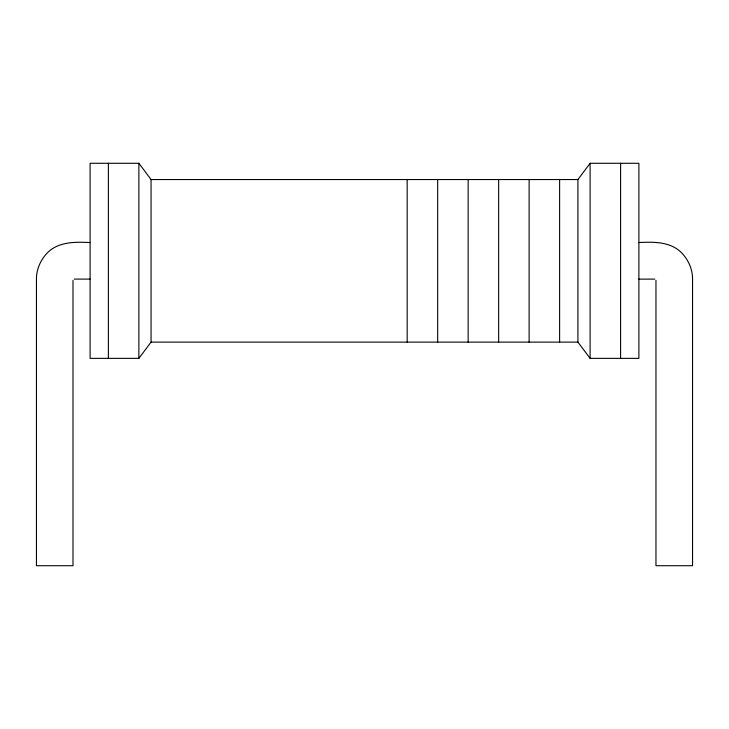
<?xml version="1.0" encoding="UTF-8"?>
<svg xmlns="http://www.w3.org/2000/svg" width="729" height="729" viewBox="0 0 729 729"><rect width="100%" height="100%" fill="white"/><g stroke="black" fill="none" stroke-linecap="round" stroke-linejoin="round"><path stroke-width="1.09" d="M138.875 358.367L151.067 342.111L151.067 179.544L138.875 163.287L90.095 163.287L90.095 358.367L138.875 358.367L138.875 163.287M577.915 179.544L590.107 163.287L638.886 163.287L638.886 358.367L590.107 358.367L577.915 342.111L577.915 179.544L151.067 179.544M90.095 242.547C75.178 241.855 58.265 241.49 47.048 253.154C40.778 259.925 36.723 268.627 36.45 277.922L36.45 565.713L73 565.713L73 280.319M638.886 242.529C653.804 241.837 670.726 241.472 681.943 253.136C688.222 259.916 692.277 268.618 692.55 277.922L692.55 565.713L655.963 565.713L655.963 280.319M74.212 279.098L90.095 279.098M638.886 279.116L654.76 279.116M151.067 342.111L577.915 342.111M620.598 163.287L620.598 358.367M590.107 163.287L590.107 358.367M559.617 179.544L559.617 342.111M529.126 179.544L529.126 342.111M498.645 179.544L498.645 342.111M468.155 179.544L468.155 342.111M437.664 179.544L437.664 342.111M407.174 179.544L407.174 342.111M108.384 163.287L108.384 358.367"/></g></svg>
